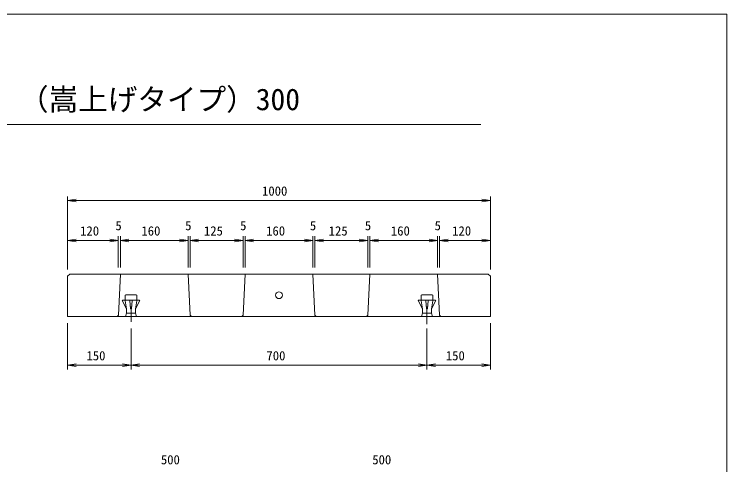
# Model space of a CAD drawing. Units: millimetres, scale not verified. Extents: x 985 to 15835, y 690 to 11190.
# Drawn here: x 7409 to 15835, y 5860 to 11190 of the extents above; entities that cross this region are included whole.
import ezdxf
from ezdxf.enums import TextEntityAlignment as Align

# ---------------------------------------------------------------- set-up
doc = ezdxf.new("R2010")
doc.units = ezdxf.units.MM
doc.header["$LTSCALE"] = 20
for name, color, linetype, lineweight in [('0_2', 7, 'Continuous', 18), ('D-STR-DIM（寸法）', 7, 'Continuous', 18), ('D-STR-STR1（構造物）', 7, 'Continuous', 18), ('D-STR（構造物外形線）', 1, 'Continuous', 18), ('D-TTL(外枠）', 2, 'Continuous', 18), ('D-TTL-LINE（枠内）', 2, 'Continuous', 18)]:
    doc.layers.add(name, color=color, linetype=linetype, lineweight=lineweight)
doc.layers.add('D-TTL-TXT（文字）', color=7, linetype='Continuous')
doc.styles.add('ＭＳ ゴシック', font='')
doc.styles.get('ＭＳ ゴシック').set_extended_font_data('MS Gothic')

msp = doc.modelspace()

# ---------------------------------------------------------------- linework, layer by layer
at = {"layer": '0_2'}
for p, q in [((8039.92, 8985.7), (8139.92, 9002.37)), ((8139.92, 8969.04), (8039.92, 8985.7)), ((8039.92, 8985.7), (8139.92, 8985.7)), ((12939.92, 9002.37), (13039.92, 8985.7)), ((13039.92, 8985.7), (12939.92, 8969.04)), ((13039.92, 8985.7), (12939.92, 8985.7)), ((8039.92, 8513.98), (8139.92, 8530.64)), ((8139.92, 8497.31), (8039.92, 8513.98)), ((8039.92, 8513.98), (8139.92, 8513.98)), ((8539.92, 8530.64), (8639.92, 8513.98)), ((8539.92, 8530.64), (8639.92, 8513.98)), ((8639.92, 8513.98), (8539.92, 8497.31)), ((8639.92, 8513.98), (8539.92, 8513.98)), ((8639.92, 8513.98), (8539.92, 8497.31)), ((8639.92, 8513.98), (8539.92, 8513.98)), ((8664.92, 8513.98), (8764.92, 8530.64)), ((8664.92, 8513.98), (8764.92, 8530.64)), ((8764.92, 8497.31), (8664.92, 8513.98)), ((8664.92, 8513.98), (8764.92, 8513.98)), ((8764.92, 8497.31), (8664.92, 8513.98)), ((8664.92, 8513.98), (8764.92, 8513.98)), ((9364.92, 8530.64), (9464.92, 8513.98)), ((9364.92, 8530.64), (9464.92, 8513.98)), ((9464.92, 8513.98), (9364.92, 8497.31)), ((9464.92, 8513.98), (9364.92, 8513.98)), ((9464.92, 8513.98), (9364.92, 8497.31)), ((9464.92, 8513.98), (9364.92, 8513.98)), ((9489.92, 8513.98), (9589.92, 8530.64)), ((9489.92, 8513.98), (9589.92, 8530.64)), ((9589.92, 8497.31), (9489.92, 8513.98)), ((9489.92, 8513.98), (9589.92, 8513.98)), ((9589.92, 8497.31), (9489.92, 8513.98)), ((9489.92, 8513.98), (9589.92, 8513.98)), ((10014.92, 8530.64), (10114.92, 8513.98)), ((10014.92, 8530.64), (10114.92, 8513.98)), ((10114.92, 8513.98), (10014.92, 8497.31)), ((10114.92, 8513.98), (10014.92, 8513.98)), ((10114.92, 8513.98), (10014.92, 8497.31)), ((10114.92, 8513.98), (10014.92, 8513.98)), ((10139.92, 8513.98), (10239.92, 8530.64)), ((10139.92, 8513.98), (10239.92, 8530.64)), ((10239.92, 8497.31), (10139.92, 8513.98)), ((10139.92, 8513.98), (10239.92, 8513.98)), ((10239.92, 8497.31), (10139.92, 8513.98)), ((10139.92, 8513.98), (10239.92, 8513.98)), ((10839.92, 8530.64), (10939.92, 8513.98)), ((10839.92, 8530.64), (10939.92, 8513.98)), ((10939.92, 8513.98), (10839.92, 8497.31)), ((10939.92, 8513.98), (10839.92, 8513.98)), ((10939.92, 8513.98), (10839.92, 8497.31)), ((10939.92, 8513.98), (10839.92, 8513.98)), ((10964.92, 8513.98), (11064.92, 8530.64)), ((10964.92, 8513.98), (11064.92, 8530.64)), ((11064.92, 8497.31), (10964.92, 8513.98)), ((10964.92, 8513.98), (11064.92, 8513.98)), ((11064.92, 8497.31), (10964.92, 8513.98)), ((10964.92, 8513.98), (11064.92, 8513.98)), ((11489.92, 8530.64), (11589.92, 8513.98)), ((11489.92, 8530.64), (11589.92, 8513.98)), ((11589.92, 8513.98), (11489.92, 8497.31)), ((11589.92, 8513.98), (11489.92, 8513.98)), ((11589.92, 8513.98), (11489.92, 8497.31)), ((11589.92, 8513.98), (11489.92, 8513.98)), ((11614.92, 8513.98), (11714.92, 8530.64)), ((11614.92, 8513.98), (11714.92, 8530.64)), ((11714.92, 8497.31), (11614.92, 8513.98)), ((11614.92, 8513.98), (11714.92, 8513.98)), ((11714.92, 8497.31), (11614.92, 8513.98)), ((11614.92, 8513.98), (11714.92, 8513.98)), ((12314.92, 8530.64), (12414.92, 8513.98)), ((12314.92, 8530.64), (12414.92, 8513.98)), ((12414.92, 8513.98), (12314.92, 8497.31)), ((12414.92, 8513.98), (12314.92, 8513.98)), ((12414.92, 8513.98), (12314.92, 8497.31)), ((12414.92, 8513.98), (12314.92, 8513.98)), ((12439.92, 8513.98), (12539.92, 8530.64)), ((12439.92, 8513.98), (12539.92, 8530.64)), ((12539.92, 8497.31), (12439.92, 8513.98)), ((12439.92, 8513.98), (12539.92, 8513.98)), ((12539.92, 8497.31), (12439.92, 8513.98)), ((12439.92, 8513.98), (12539.92, 8513.98)), ((12939.92, 8530.64), (13039.92, 8513.98)), ((13039.92, 8513.98), (12939.92, 8497.31)), ((13039.92, 8513.98), (12939.92, 8513.98)), ((8039.92, 7037.52), (8139.92, 7054.18)), ((8139.92, 7020.85), (8039.92, 7037.52)), ((8039.92, 7037.52), (8139.92, 7037.52)), ((8689.92, 7054.18), (8789.92, 7037.52)), ((8789.92, 7037.52), (8689.92, 7020.85)), ((8789.92, 7037.52), (8689.92, 7037.52)), ((8789.92, 7037.52), (8889.92, 7054.18)), ((8889.92, 7020.85), (8789.92, 7037.52)), ((8789.92, 7037.52), (8889.92, 7037.52)), ((12189.92, 7054.18), (12289.92, 7037.52)), ((12289.92, 7037.52), (12189.92, 7020.85)), ((12289.92, 7037.52), (12189.92, 7037.52)), ((12289.92, 7037.52), (12389.92, 7054.18)), ((12389.92, 7020.85), (12289.92, 7037.52)), ((12289.92, 7037.52), (12389.92, 7037.52)), ((12939.92, 7054.18), (13039.92, 7037.52)), ((13039.92, 7037.52), (12939.92, 7020.85)), ((13039.92, 7037.52), (12939.92, 7037.52))]:
    msp.add_line(p, q, dxfattribs=at)
at = {"layer": 'D-STR-DIM（寸法）'}
for p, q in [((8039.92, 8170.41), (8039.92, 9035.7)), ((13039.92, 8170.41), (13039.92, 9035.7)), ((12939.92, 8985.7), (8139.92, 8985.7)), ((8039.92, 8170.41), (8039.92, 8563.98)), ((8139.92, 8513.98), (8539.92, 8513.98)), ((8539.92, 8513.98), (8439.92, 8513.98)), ((8639.92, 8195.41), (8639.92, 8563.98)), ((8639.92, 8195.41), (8639.92, 8563.98)), ((8664.92, 8195.41), (8664.92, 8563.98)), ((8664.92, 8195.41), (8664.92, 8563.98)), ((8764.92, 8513.98), (8864.92, 8513.98)), ((8764.92, 8513.98), (9364.92, 8513.98)), ((9364.92, 8513.98), (9264.92, 8513.98)), ((9464.92, 8195.41), (9464.92, 8563.98)), ((9464.92, 8195.41), (9464.92, 8563.98)), ((9489.92, 8195.41), (9489.92, 8563.98)), ((9489.92, 8195.41), (9489.92, 8563.98)), ((9589.92, 8513.98), (9689.92, 8513.98)), ((9589.92, 8513.98), (10014.92, 8513.98)), ((10014.92, 8513.98), (9914.92, 8513.98)), ((10114.92, 8195.41), (10114.92, 8563.98)), ((10114.92, 8195.41), (10114.92, 8563.98)), ((10139.92, 8195.41), (10139.92, 8563.98)), ((10139.92, 8195.41), (10139.92, 8563.98)), ((10239.92, 8513.98), (10839.92, 8513.98)), ((10239.92, 8513.98), (10339.92, 8513.98)), ((10839.92, 8513.98), (10739.92, 8513.98)), ((10939.92, 8195.41), (10939.92, 8563.98)), ((10939.92, 8195.41), (10939.92, 8563.98)), ((10964.92, 8195.41), (10964.92, 8563.98)), ((10964.92, 8195.85), (10964.92, 8563.98)), ((11064.92, 8513.98), (11489.92, 8513.98)), ((11064.92, 8513.98), (11164.92, 8513.98)), ((11489.92, 8513.98), (11389.92, 8513.98)), ((11589.92, 8195.41), (11589.92, 8563.98)), ((11589.92, 8195.41), (11589.92, 8563.98)), ((11614.92, 8195.41), (11614.92, 8563.98)), ((11614.92, 8195.41), (11614.92, 8563.98)), ((11714.92, 8513.98), (11814.92, 8513.98)), ((11714.92, 8513.98), (12314.92, 8513.98)), ((12314.92, 8513.98), (12214.92, 8513.98)), ((12414.92, 8195.41), (12414.92, 8563.98)), ((12414.92, 8195.41), (12414.92, 8563.98)), ((12439.92, 8195.41), (12439.92, 8563.98)), ((12439.92, 8195.41), (12439.92, 8563.98)), ((12539.92, 8513.98), (12639.92, 8513.98)), ((12539.92, 8513.98), (12939.92, 8513.98)), ((13039.92, 8170.41), (13039.92, 8563.98)), ((8039.92, 7535.41), (8039.92, 6987.52)), ((13039.92, 7535.41), (13039.92, 6987.52)), ((8789.92, 7471.55), (8789.92, 6987.52)), ((8789.92, 7471.55), (8789.92, 6987.52)), ((12289.92, 7471.55), (12289.92, 6987.52)), ((12289.92, 7471.55), (12289.92, 6987.52)), ((8689.92, 7037.52), (8139.92, 7037.52)), ((12189.92, 7037.52), (8889.92, 7037.52)), ((12389.92, 7037.52), (12939.92, 7037.52))]:
    msp.add_line(p, q, dxfattribs=at)
at = {"layer": 'D-STR-STR1（構造物）'}
for p, q in [((8719.92, 7862.91), (8719.92, 7805.41)), ((8852.42, 7870.41), (8727.42, 7870.41)), ((8859.92, 7805.41), (8859.92, 7862.91)), ((12219.92, 7805.41), (12219.92, 7862.91)), ((12227.42, 7870.41), (12352.42, 7870.41)), ((12359.92, 7862.91), (12359.92, 7805.41)), ((8687.01, 7801.43), (8737.42, 7705.41)), ((8890.42, 7805.41), (8689.42, 7805.41)), ((8720.69, 7800.98), (8737.42, 7705.41)), ((8855.42, 7805.41), (8724.42, 7805.41)), ((8777.57, 7802.42), (8782.42, 7705.41)), ((8799.42, 7805.41), (8780.42, 7805.41)), ((8797.42, 7705.41), (8802.27, 7802.42)), ((8842.42, 7705.41), (8892.83, 7801.43)), ((8842.42, 7705.41), (8859.14, 7800.98)), ((12237.42, 7705.41), (12187.01, 7801.43)), ((12189.42, 7805.41), (12390.42, 7805.41)), ((12237.42, 7705.41), (12220.69, 7800.98)), ((12224.42, 7805.41), (12355.42, 7805.41)), ((12282.42, 7705.41), (12277.57, 7802.42)), ((12280.42, 7805.41), (12299.42, 7805.41)), ((12302.27, 7802.42), (12297.42, 7705.41)), ((12392.83, 7801.43), (12342.42, 7705.41)), ((12359.14, 7800.98), (12342.42, 7705.41)), ((8737.42, 7655.41), (8737.42, 7705.41)), ((8782.42, 7705.41), (8797.42, 7705.41)), ((8789.92, 7551.55), (8789.92, 7732.33)), ((8842.42, 7655.41), (8842.42, 7705.41)), ((12237.42, 7655.41), (12237.42, 7705.41)), ((12297.42, 7705.41), (12282.42, 7705.41)), ((12289.92, 7551.55), (12289.92, 7732.33)), ((12289.92, 7551.55), (12289.92, 7732.33)), ((12289.92, 7551.55), (12289.92, 7732.33)), ((12289.92, 7525.02), (12289.92, 7705.81)), ((12342.42, 7655.41), (12342.42, 7705.41)), ((8737.42, 7655.41), (8724.92, 7615.41)), ((8737.42, 7655.41), (8842.42, 7655.41)), ((8842.42, 7655.41), (8854.92, 7615.41)), ((12237.42, 7655.41), (12224.92, 7615.41)), ((12342.42, 7655.41), (12237.42, 7655.41)), ((12342.42, 7655.41), (12354.92, 7615.41))]:
    msp.add_line(p, q, dxfattribs=at)
for centre, radius, start, end in [((8727.42, 7862.91), 7.5, 90, 180), ((8852.42, 7862.91), 7.5, 0, 90), ((12227.42, 7862.91), 7.5, 90, 180), ((12352.42, 7862.91), 7.5, 0, 90), ((8691.51, 7801.43), 4.5, 117.69948, 180.00002), ((8725.19, 7800.98), 4.5, 99.92624, 180), ((8780.57, 7802.42), 3, 92.8624, 180), ((8799.27, 7802.42), 3, 0, 87.1376), ((8854.64, 7800.98), 4.5, 0, 80.07376), ((8888.33, 7801.43), 4.5, 0, 62.30054), ((12191.51, 7801.43), 4.5, 117.69946, 180), ((12225.19, 7800.98), 4.5, 99.92624, 180), ((12280.57, 7802.42), 3, 92.8624, 180), ((12299.27, 7802.42), 3, 0, 87.1376), ((12354.64, 7800.98), 4.5, 0, 80.07376), ((12388.33, 7801.43), 4.5, 359.99998, 62.30052)]:
    msp.add_arc(centre, radius, start, end, dxfattribs=at)
at = {"layer": 'D-STR（構造物外形線）'}
for p, q in [((8039.92, 8090.41), (8064.92, 8115.41)), ((8039.92, 7615.41), (8039.92, 8090.41)), ((8039.92, 7615.41), (8039.92, 8090.41)), ((13014.92, 8115.41), (8064.92, 8115.41)), ((8664.92, 8115.41), (8640.67, 7630.4)), ((9489.17, 7630.4), (9464.92, 8115.41)), ((10139.92, 8115.41), (10115.67, 7630.4)), ((10964.17, 7630.4), (10939.92, 8115.41)), ((11614.92, 8115.41), (11590.67, 7630.4)), ((12439.17, 7630.4), (12414.92, 8115.41)), ((13014.92, 8115.41), (13039.92, 8090.41)), ((13039.92, 7615.41), (13039.92, 8090.41)), ((13039.92, 7615.41), (8039.92, 7615.41)), ((8640.67, 7630.4), (8624.92, 7615.41)), ((9489.17, 7630.4), (9504.92, 7615.41)), ((10115.67, 7630.4), (10099.92, 7615.41)), ((10964.17, 7630.4), (10979.92, 7615.41)), ((11590.67, 7630.4), (11574.92, 7615.41)), ((12439.17, 7630.4), (12454.92, 7615.41))]:
    msp.add_line(p, q, dxfattribs=at)
msp.add_circle((10539.92, 7865.41), 40, dxfattribs=at)
at = {"layer": 'D-TTL(外枠）'}
for p, q in [((15835, 11190), (985, 11190)), ((985, 11190), (15835, 11190)), ((15835, 690), (15835, 11190))]:
    msp.add_line(p, q, dxfattribs=at)
at = {"layer": 'D-TTL-LINE（枠内）'}
msp.add_line((3887.1, 9883.64), (12927.58, 9883.64), dxfattribs=at)

# ---------------------------------------------------------------- texts
at = {"layer": 'D-STR-DIM（寸法）', "style": 'ＭＳ ゴシック'}
for s, p in [('1000', (10339.28, 9010.7)), ('120', (8188.01, 8538.98)), ('5', (8605.21, 8601.48)), ('160', (8913.01, 8538.98)), ('5', (9430.21, 8601.48)), ('125', (9652.42, 8538.98)), ('5', (10080.21, 8601.48)), ('160', (10388.01, 8538.98)), ('5', (10905.21, 8601.48)), ('125', (11127.42, 8538.98)), ('5', (11555.21, 8601.48)), ('160', (11863.01, 8538.98)), ('5', (12380.21, 8601.48)), ('120', (12588.01, 8538.98)), ('150', (8263.01, 7062.52)), ('700', (10391.44, 7062.52)), ('150', (12513.01, 7062.52)), ('500', (9143.34, 5832.02)), ('500', (11643.34, 5832.02))]:
    msp.add_text(s, height=110, dxfattribs=at).set_placement(p, align=Align.BOTTOM_LEFT)
at = {"layer": 'D-TTL-TXT（文字）', "style": 'ＭＳ ゴシック'}
msp.add_text('かんたん側溝蓋 BA型 （嵩上げタイプ）300', height=256.6, dxfattribs=at).set_placement((3966.62, 9977.85), align=Align.BOTTOM_LEFT)

doc.saveas('drawing.dxf')
